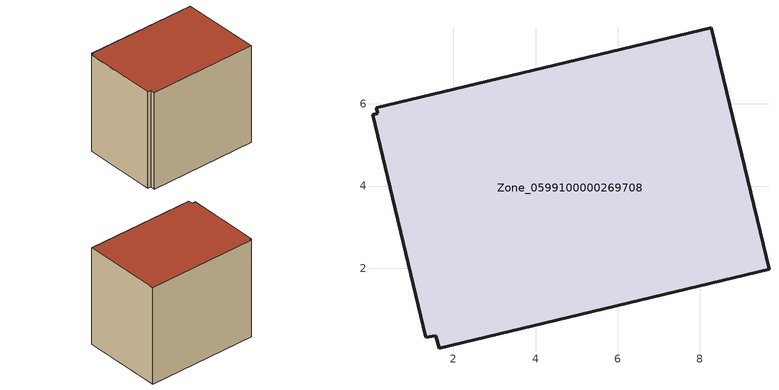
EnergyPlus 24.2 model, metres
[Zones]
Zone_0599100000269708
 floor ground (C_G): 1.33,0.32 0.03,5.74 0.16,5.78 0.13,5.91 8.27,7.85 9.68,1.97 1.65,0.06 1.57,0.36 z0
 wall outside (C_F): 8.27,7.85 0.13,5.91 0.16,5.78 0.03,5.74 1.33,0.32 1.57,0.36 1.65,0.06 9.68,1.97 8.27,7.85 z0:7.5
 roof outside (C_R): 0.03,5.74 1.33,0.32 1.57,0.36 1.65,0.06 9.68,1.97 8.27,7.85 0.13,5.91 0.16,5.78 z7.5
[BUILDING]
Pand.0599100000269708: North Axis=0; Terrain=City; Loads Convergence Tolerance Value=0.04; Temperature Convergence Tolerance Value=0.4; Solar Distribution=FullExterior; Maximum Number of Warmup Days=25; Minimum Number of Warmup Days=1
[Site:Location]
Rotterdam.The.Hague.AP_ZH_NLD Design_Conditions: Latitude=51.96; Longitude=4.45; Time Zone=1; Elevation=-4.5
[SITE:GROUNDTEMPERATURE:BUILDINGSURFACE]
18, 18, 18, 18, 18, 18, 18, 18, 18, 18, 18, 18
[MATERIAL] Thermal Absorptance=0.9; Solar Absorptance=0.7; Visible Absorptance=0.7
Name | Roughness | Thickness | Conductivity | Density | Specific Heat
G.TI.1965-1974 | MediumSmooth | 0.15 | 0.882353 | 540 | 1210
F.TI.1965-1974 | Rough | 0.3 | 0.697674 | 1920 | 840
R.TI.1965-1974 | MediumRough | 0.2 | 0.232558 | 1500 | 1000
[CONSTRUCTION]
C_G: G.TI.1965-1974
C_F: F.TI.1965-1974
C_R: R.TI.1965-1974
[ZONE]
Zone_0599100000269708: Type=1; Multiplier=1; Ceiling Height=Autocalculate; Volume=Autocalculate; Floor Area=autocalculate; Part of Total Floor Area=Yes
[ZONEINFILTRATION:DESIGNFLOWRATE]
Infil_Zone_0599100000269708: Zone or ZoneList or Space or SpaceList=Zone_0599100000269708; Schedule=AlwaysOn; Design Flow Rate Calculation Method=Flow/Area; Flow Rate per Floor Area=0.003; Constant Term Coefficient=1; Temperature Term Coefficient=0; Velocity Term Coefficient=0; Velocity Squared Term Coefficient=0
[HVACTEMPLATE:ZONE:IDEALLOADSAIRSYSTEM]
Zone_0599100000269708: Maximum Heating Supply Air Temperature=50; Minimum Cooling Supply Air Temperature=13; Maximum Heating Supply Air Humidity Ratio=0.0156; Minimum Cooling Supply Air Humidity Ratio=0.0077; Heating Limit=NoLimit; Cooling Limit=NoLimit; Dehumidification Control Type=ConstantSensibleHeatRatio; Cooling Sensible Heat Ratio=0.7; Dehumidification Setpoint=60; Humidification Control Type=None; Humidification Setpoint=30; Outdoor Air Method=None; Outdoor Air Flow Rate per Person=0.00944; Outdoor Air Flow Rate per Zone Floor Area=0; Outdoor Air Flow Rate per Zone=0; Demand Controlled Ventilation Type=None; Outdoor Air Economizer Type=NoEconomizer; Heat Recovery Type=None; Sensible Heat Recovery Effectiveness=0.7; Latent Heat Recovery Effectiveness=0.65
[ZONECONTROL:THERMOSTAT]
ThermostatControl_Zone_0599100000269708: Zone or ZoneList=Zone_0599100000269708; Control Type Schedule=DualSetpointControlType; Control 1=Thermostat_Zone_0599100000269708; Temperature Difference Between Cutout And Setpoint=0
[THERMOSTATSETPOINT:DUALSETPOINT]
Thermostat_Zone_0599100000269708: Heating Setpoint Temperature Schedule=HeatingSetpoint_Zone_0599100000269708; Cooling Setpoint Temperature Schedule=CoolingSetpoint_Zone_0599100000269708
[SCHEDULE:COMPACT]
HeatingSetpoint_Zone_0599100000269708: Through: 12/31, For: AllDays, Until: 24:00, 21
CoolingSetpoint_Zone_0599100000269708: Through: 12/31, For: AllDays, Until: 24:00, 24
DualSetpointControlType: Through: 12/31, For: AllDays, Until: 24:00, 4
AlwaysOn: Through: 12/31, For: AllDays, Until: 24:00, 1
